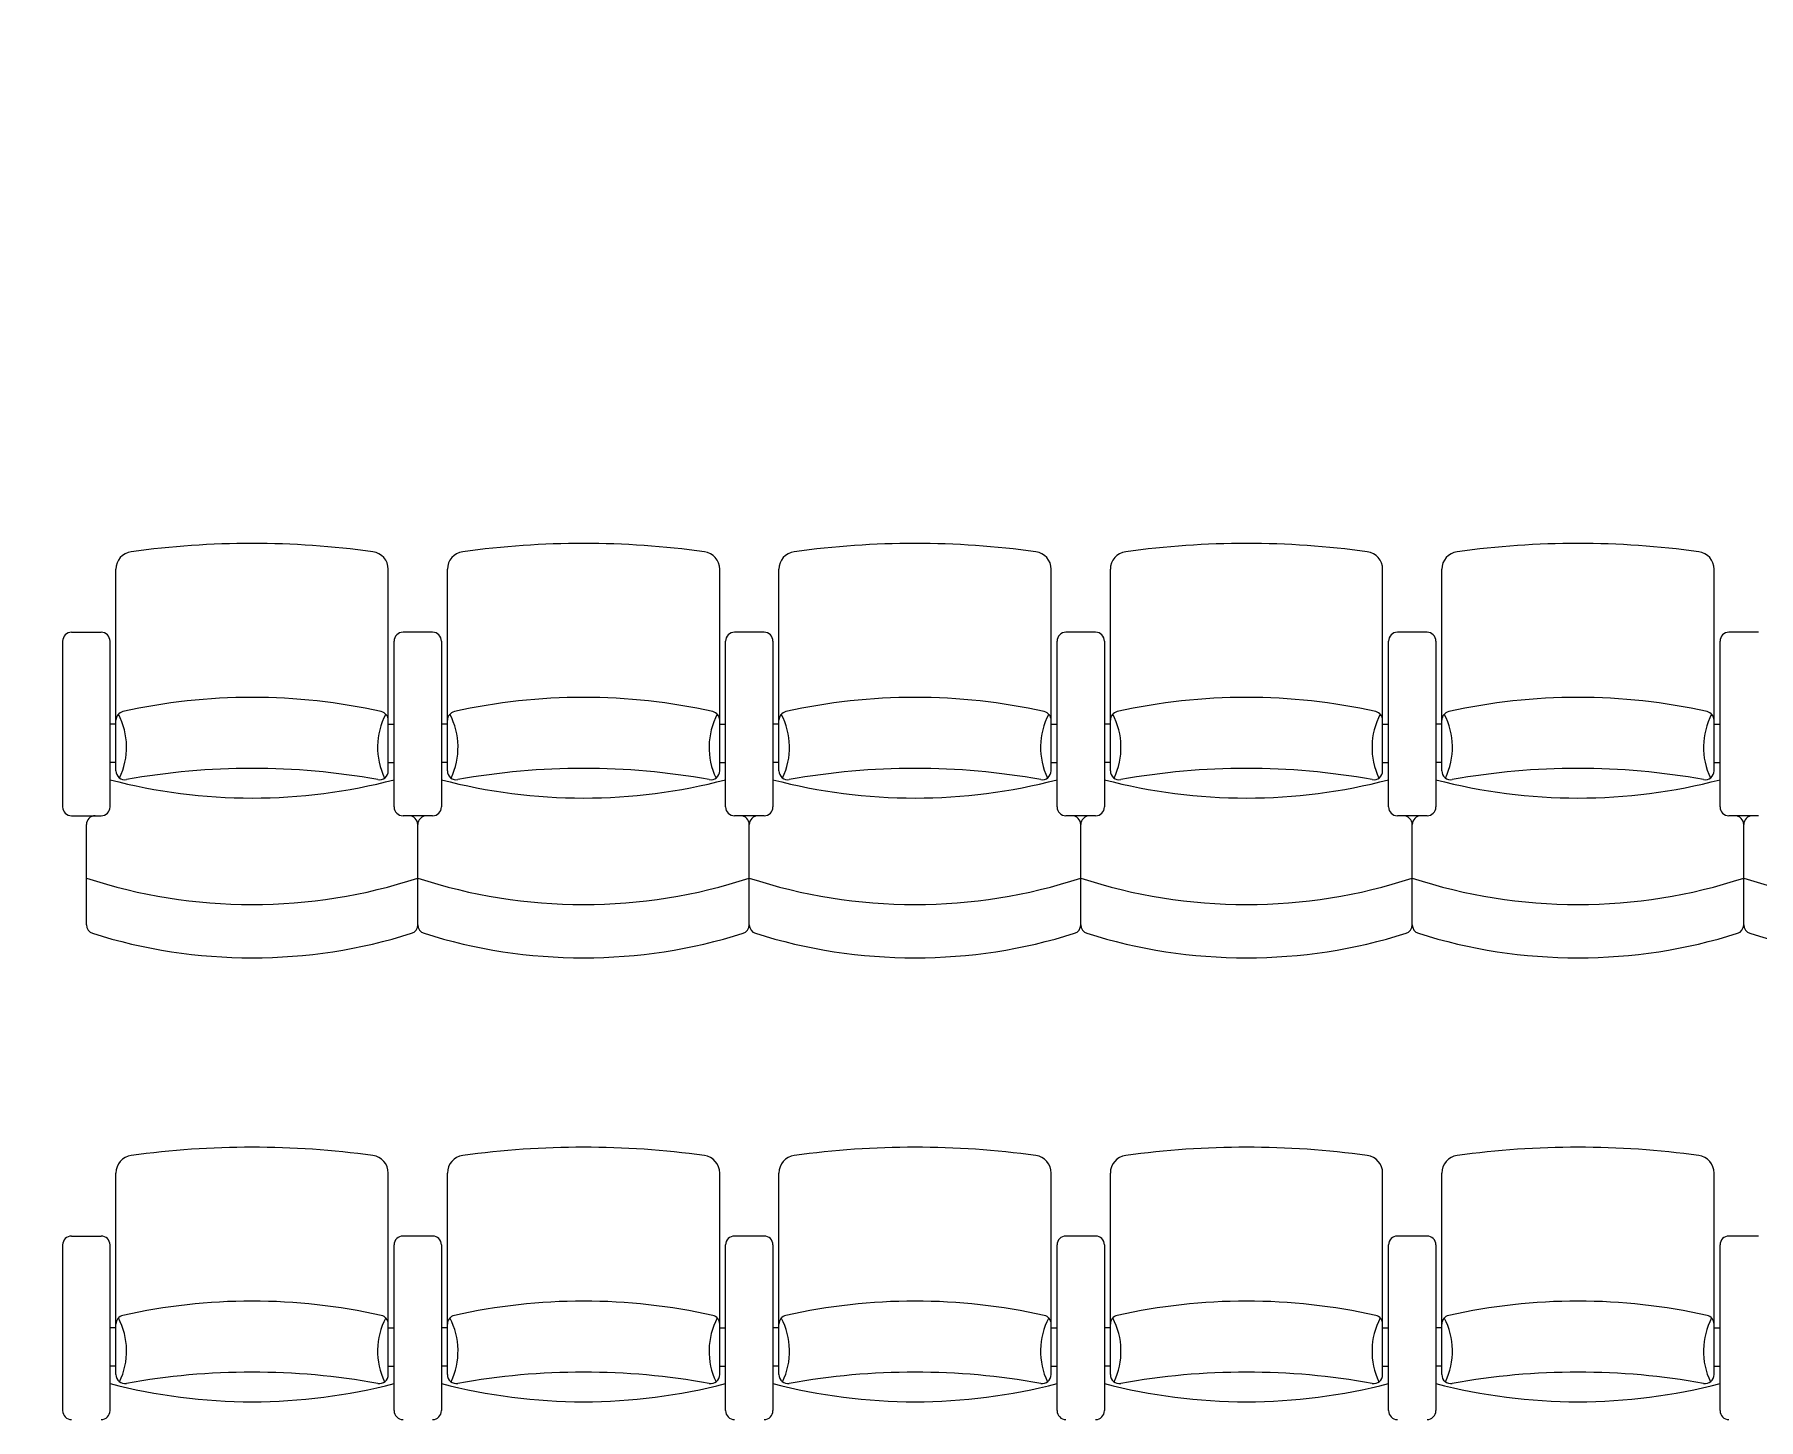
# Model space of a CAD drawing. Header units: millimetres. Extents: x 1210 to 64966, y 534 to 90439.
# Drawn here: x 42997 to 48764, y 44487 to 49120 of the extents above; entities that cross this region are included whole.
import ezdxf

# ---------------------------------------------------------------- set-up
doc = ezdxf.new("R2010")
doc.units = ezdxf.units.MM
doc.layers.add('ARREDI', color=8, linetype='Continuous')
doc.layers.add('RETINI', color=8, linetype='Continuous')

msp = doc.modelspace()

# ---------------------------------------------------------------- hatches: boundary and pattern name
at = {"layer": 'RETINI'}
h = msp.add_hatch(dxfattribs=at)
h.set_pattern_fill('ANSI31', color=256, scale=990, angle=270, style=0)
h.set_pattern_definition([(315, (-385059.34, 422084.75), (87.504464, 87.504464), [])])
h.paths.add_polyline_path([(19624, 32169, 1), (19624, 31670.1, 1)])
h.paths.add_polyline_path([(28336, 31670.1, 1), (28336, 32169, 1)])
h.paths.add_polyline_path([(18881.5, 15334.9), (18881.5, 13948.9), (20267.5, 13948.9), (20267.5, 15334.9)])
h.paths.add_polyline_path([(63481, 41322.4), (63481, 40431.4), (64372, 40431.4), (64372, 41322.4)])
h.paths.add_polyline_path([(63481, 32313.4), (63481, 31422.4), (64372, 31422.4), (64372, 32313.4)])
h.paths.add_polyline_path([(63481, 23700.4), (63481, 22809.4), (64372, 22809.4), (64372, 23700.4)])
h.paths.add_polyline_path([(63481, 15057.6), (63481, 14978.5), (63481, 14166.6), (64372, 14166.6), (64372, 15057.6)])
h.paths.add_polyline_path([(54967, 15057.6), (54967, 14166.6), (55858, 14166.6), (55858, 15057.6)])
h.paths.add_polyline_path([(42661.3, 15057.6), (42661.3, 14562.6), (42898.9, 14562.6), (42898.9, 14820), (45067, 14820), (45067, 15057.6)])
h.paths.add_polyline_path([(42661.3, 14562.6), (42661.3, 14067.6), (45067, 14067.6), (45067, 14166.6), (45067, 14562.6)])
h.paths.add_polyline_path([(45067, 15057.6), (45067, 14166.6), (45958, 14166.6), (45958, 15057.6)])
h.paths.add_polyline_path([(45958, 15097.3), (45958, 15057.6), (45958, 14166.6), (45958, 13513.3), (46453, 13513.3), (46453, 15097.3)])
h.paths.add_polyline_path([(30811, 2316.4), (30811, 534.4), (31405, 534.4), (31405, 2316.4)])
h.paths.add_polyline_path([(35315.5, 17156.5), (35315.5, 14948.8), (36454, 14948.8), (36454, 15186.4), (35553.1, 15186.4), (35553.1, 16879.3), (37206.4, 16879.3), (37206.4, 15186.4), (37444, 15186.4), (37444, 17156.5)])
h.paths.add_polyline_path([(36454, 15186.4), (36454, 14097.4), (37543, 14097.4), (37543, 15186.4)])
h.paths.add_polyline_path([(37543, 15107.1), (37543, 14820), (38215.7, 14820), (38215.7, 14562.6), (38453.3, 14562.6), (38453.3, 15107.1)])
h.paths.add_polyline_path([(37543, 14562.6), (37543, 14097.4), (37543, 14067.6), (38453.3, 14067.6), (38453.3, 14562.6)])
h.paths.add_polyline_path([(37048, 14097.4), (37048, 11325.4), (37543, 11325.4), (37543, 14097.4)])
h.paths.add_polyline_path([(36553, 14097.4), (36553, 11325.4), (36790.6, 11325.4), (36790.6, 14097.4)])
h.paths.add_polyline_path([(36553, 11325.4), (36553, 10731.4), (38335, 10731.4), (38335, 11325.4)])
h.paths.add_polyline_path([(36553, 6820.9), (36553, 6226.9), (38335, 6226.9), (38335, 6820.9)])
h.paths.add_polyline_path([(36454, 2316.4), (36454, 1227.4), (37543, 1227.4), (37543, 2316.4)])
h.paths.add_polyline_path([(36454, 1227.4), (36454, 534.4), (37147, 534.4), (37147, 1227.4)])
h.paths.add_polyline_path([(37543, 2316.4), (37543, 1722.4), (38335, 1722.4), (38335, 2316.4)])
h.paths.add_polyline_path([(36553, 23700.4), (36553, 22809.4), (37444, 22809.4), (37444, 23700.4)], flags=17)
h.paths.add_polyline_path([(35315.5, 25581.4), (35315.5, 20878.9), (37444, 20878.9), (37444, 22809.4), (37206.4, 22809.4), (37206.4, 21116.5), (35553.1, 21116.5), (35553.1, 23700.4), (35553.1, 25343.8), (37206.4, 25343.8), (37206.4, 23700.4), (37444, 23700.4), (37444, 25581.4)])
h.paths.add_polyline_path([(10417, 41421.4), (10417, 40431.4), (11407, 40431.4), (11407, 41421.4)])
h.paths.add_polyline_path([(10714, 41627.7), (10714, 41421.4), (11110, 41421.4), (11110, 41627.7)])
h.paths.add_polyline_path([(16802.5, 41422), (16802.5, 40431.4), (17000.5, 40431.4), (19030, 40431.4), (19030, 40703), (17764, 40703), (17764, 40626.6), (17000.5, 40626.6), (17000.5, 41260.2), (17764, 41260.2), (17764, 41183.8), (19030, 41183.8), (19030, 41422)])
h.paths.add_polyline_path([(13783, 41183.8), (13783, 40703), (14624.5, 40703), (14624.5, 41183.8)], flags=16)
h.paths.add_polyline_path([(2744.5, 40703), (2744.5, 40465.4), (4724.5, 40465.4), (4724.5, 40431.4), (4922.5, 40431.4), (4922.5, 41421.4), (2744.5, 41421.4), (2744.5, 41183.8), (3961.1, 41183.8), (3961.1, 41260.2), (4724.5, 41260.2), (4724.5, 40626.6), (3961.1, 40626.6), (3961.1, 40703)])
h.paths.add_polyline_path([(6902.5, 41422), (6902.5, 40431.4), (7100.5, 40431.4), (8140, 40431.4), (8140, 41422)])
h.paths.add_polyline_path([(7100.5, 41183.8), (7942, 41183.8), (7942, 40703), (7100.5, 40703)], flags=16)
h.paths.add_polyline_path([(7100.5, 41183.8), (7100.5, 40703), (7942, 40703), (7942, 41183.8)], flags=0)
h.paths.add_polyline_path([(13585, 41422), (13585, 40431.4), (13783, 40431.4), (14822.5, 40431.4), (14822.5, 41422)])
h.paths.add_polyline_path([(13783, 40703), (13783, 41183.8), (14624.5, 41183.8), (14624.5, 40703)], flags=0)
h.paths.add_polyline_path([(20168.5, 41421.4), (20168.5, 41248.2), (20555.8, 41248.2), (20555.8, 41421.4), (20506.3, 41421.4), (20506.3, 41392.9), (20481.6, 41392.9), (20481.6, 41421.4), (20432.1, 41421.4), (20432.1, 41392.9), (20407.3, 41392.9), (20407.3, 41421.4)])
h.paths.add_polyline_path([(20407.3, 43756.7), (20407.3, 43728.1), (20357.8, 43728.1), (20357.8, 41421.4), (20407.3, 41421.4), (20407.3, 41392.9), (20432.1, 41392.9), (20432.1, 41421.4), (20481.6, 41421.4), (20481.6, 41392.9), (20506.3, 41392.9), (20506.3, 41421.4), (20555.8, 41421.4), (20555.8, 43728.1), (20506.3, 43728.1), (20506.3, 43756.7), (20481.6, 43756.7), (20481.6, 43728.1), (20432.1, 43728.1), (20432.1, 43756.7)])
h.paths.add_polyline_path([(20432.1, 46208.1), (20432.1, 46236.6), (20407.3, 46236.6), (20407.3, 46208.1), (20357.8, 46208.1), (20357.8, 43901.4), (20407.3, 43901.4), (20407.3, 43872.8), (20432.1, 43872.8), (20432.1, 43901.4), (20481.6, 43901.4), (20481.6, 43872.8), (20506.3, 43872.8), (20506.3, 43901.4), (20555.8, 43901.4), (20555.8, 46208.1), (20506.3, 46208.1), (20506.3, 46236.6), (20481.6, 46236.6), (20481.6, 46208.1)])
h.paths.add_polyline_path([(20432.1, 43901.4), (20432.1, 43872.8), (20407.3, 43872.8), (20407.3, 43901.4), (20357.8, 43901.4), (20357.8, 43728.1), (20407.3, 43728.1), (20407.3, 43756.7), (20432.1, 43756.7), (20432.1, 43728.1), (20481.6, 43728.1), (20481.6, 43756.7), (20506.3, 43756.7), (20506.3, 43728.1), (20555.8, 43728.1), (20555.8, 43901.4), (20506.3, 43901.4), (20506.3, 43872.8), (20481.6, 43872.8), (20481.6, 43901.4)])
h.paths.add_polyline_path([(20357.8, 46381.3), (20357.8, 46208.1), (20407.3, 46208.1), (20407.3, 46236.6), (20432.1, 46236.6), (20432.1, 46208.1), (20481.6, 46208.1), (20481.6, 46236.6), (20506.3, 46236.6), (20506.3, 46208.1), (20555.8, 46208.1), (20555.8, 46381.3)])
h.paths.add_polyline_path([(20357.8, 46604.1), (20357.8, 46430.8), (20555.8, 46430.8), (20555.8, 46604.1)])
h.paths.add_polyline_path([(20357.8, 49192.9), (20357.8, 49019.7), (20555.8, 49019.7), (20555.8, 49192.9)])
h.paths.add_polyline_path([(19129, 41421.4), (19129, 40431.4), (20119, 40431.4), (20119, 41421.4)])
h.paths.add_polyline_path([(22304.1, 57162.4), (22304.1, 56658.3), (23426.8, 56658.3), (23426.8, 56816.7), (22462.5, 56816.7), (22462.5, 57162.4)])
h.paths.add_polyline_path([(20357.8, 57162.4), (20357.8, 49242.4), (24260.9, 49242.4), (24260.9, 49539.4), (23664.4, 49539.4), (23664.4, 51356.3), (23426.8, 51356.3), (23426.8, 49539.4), (20654.8, 49539.4), (20654.8, 51667.7), (20654.8, 53311.3), (20753.8, 53311.3), (20753.8, 53548.9), (20654.8, 53548.9), (20654.8, 57063.4), (20654.8, 57162.4)])
h.paths.add_polyline_path([(22495, 58053.4), (22495, 57162.4), (23386, 57162.4), (23386, 58053.4)])
h.paths.add_polyline_path([(23386, 58152.4), (23386, 58053.4), (23386, 57648.4), (23559.5, 57648.4), (23559.5, 57162.4), (24054.5, 57162.4), (24054.5, 58152.4)])
h.paths.add_polyline_path([(23426.8, 57162.4), (23426.8, 57112.9), (23426.8, 56816.7), (23426.8, 56658.3), (23426.8, 52754.9), (23664.4, 52754.9), (23664.4, 55709.6), (24054.5, 55709.6), (24054.5, 57162.4)])
h.paths.add_polyline_path([(22139.8, 53548.9), (22139.8, 53311.3), (23426.8, 53311.3), (23426.8, 53548.9)], flags=17)
h.paths.add_polyline_path([(12397, 58053.4), (12397, 57162.4), (13288, 57162.4), (13288, 58053.4)])
h.paths.add_polyline_path([(13288, 57400), (13288, 57162.4), (22495, 57162.4), (22495, 57400)])
h.paths.add_polyline_path([(13288, 58152.4), (13288, 58053.4), (13288, 57648.4), (22495, 57648.4), (22495, 58053.4), (22495, 58152.4)])
h.paths.add_polyline_path([(2596, 58152.4), (2596, 58053.4), (2596, 57648.4), (12397, 57648.4), (12397, 58053.4), (12397, 58152.4)])
h.paths.add_polyline_path([(1705, 57162.4), (1507, 57162.4), (1507, 55295.4), (2695, 55295.4), (2695, 57162.4), (12397, 57162.4), (12397, 57400), (2596, 57400), (2596, 57162.4), (2457.4, 57162.4), (2457.4, 55542.9), (2002, 55542.9), (2002, 57162.4)])
h.paths.add_polyline_path([(33493.9, 41708.5), (33493.9, 41421.4), (34087.9, 41421.4), (34087.9, 41708.5)], flags=17)
h.paths.add_polyline_path([(27742, 41708.5), (27742, 41421.4), (28092.4, 41421.4), (28092.4, 41627.7), (28488.4, 41627.7), (28488.4, 41421.4), (28831, 41421.4), (33493.9, 41421.4), (33493.9, 41708.5)], flags=17)
h.paths.add_polyline_path([(27841, 41421.4), (27841, 40431.4), (28831, 40431.4), (28831, 41421.4)], flags=17)
h.paths.add_polyline_path([(37910, 57063.4), (37910, 56063.5), (37206.4, 56063.5), (37206.4, 55092.9), (34375, 55092.9), (34375, 54855.3), (37444, 54855.3), (37444, 55825.9), (37493.5, 55825.9), (38147.6, 55825.9), (38147.6, 57063.4)])
h.paths.add_polyline_path([(36553, 50331.4), (36553, 49440.4), (37444, 49440.4), (37444, 50331.4)])
h.paths.add_polyline_path([(36553, 52736.7), (36553, 50331.4), (36681.7, 50331.4), (36681.7, 52736.7)], flags=17)
h.paths.add_polyline_path([(36040.9, 52974.3), (36040.9, 52736.7), (37206.4, 52736.7), (37206.4, 50331.4), (37444, 50331.4), (37444, 52974.3)])
h.paths.add_polyline_path([(36553, 46472.6), (36553, 44318), (36682.1, 44318.3), (36683.5, 46615.2)])
h.paths.add_polyline_path([(37315.3, 47306.1), (37315.3, 44318), (37493.5, 44318), (37493.5, 47501)])
h.paths.add_polyline_path([(37206.4, 47187.1), (37206.4, 44318), (37315.3, 44318), (37315.3, 47306.1)])
h.paths.add_polyline_path([(36553, 49440.4), (36553, 46472.6), (37444, 47446.9), (37444, 49440.4), (37206.4, 49440.4), (37206.4, 47480.5), (36681.7, 46906.7), (36681.7, 49440.4)])
h.paths.add_polyline_path([(36553, 44318), (36553, 41322.4), (36681.7, 41322.4), (36681.7, 43128.7), (36681.7, 43762.3), (36681.7, 44120), (37206.4, 44120), (37206.4, 43844.6), (37315.3, 43844.6), (37315.3, 44318), (37206.4, 44318)])
h.paths.add_polyline_path([(37315.3, 44318), (37315.3, 43844.6), (37343.5, 43844.6), (37343.5, 43046.4), (37206.4, 43046.4), (37206.4, 41322.4), (37444, 41322.4), (37444, 44318)])
h.paths.add_polyline_path([(36553, 41322.4), (36553, 41316.1), (36553, 40431.4), (36559.4, 40431.4), (37444, 40431.4), (37444, 41322.4)])
h.paths.add_polyline_path([(37206.4, 36562.4), (37206.4, 32313.4), (37315.3, 32313.4), (37315.3, 36562.4)], flags=16)
h.paths.add_polyline_path([(35553.1, 38194), (35553.1, 40431.4), (35266, 40431.4), (35266, 37956.4), (35424.4, 37956.4), (35424.4, 34194.4), (35315.5, 34194.4), (35315.5, 29343.4), (37444, 29343.4), (37444, 31422.4), (37206.4, 31422.4), (37206.4, 29581), (35553.1, 29581), (35553.1, 33956.8), (35662, 33956.8), (35662, 38194)])
h.paths.add_polyline_path([(36553, 32313.4), (36553, 31422.4), (37444, 31422.4), (37444, 32313.4)], flags=17)
h.paths.add_polyline_path([(37206.4, 40431.4), (37206.4, 37360.5), (37343.5, 37360.5), (37343.5, 36562.4), (37315.3, 36562.4), (37315.3, 32313.4), (37444, 32313.4), (37444, 40431.4)], flags=16)
h.paths.add_polyline_path([(28092.4, 53804.1), (28092.4, 53311.3), (30424.9, 53311.3), (30424.9, 53053.7), (30662.5, 53053.7), (30662.5, 53311.3), (34087.9, 53311.3), (34087.9, 53548.9), (30761.5, 53548.9), (30761.5, 53804.1), (30523.9, 53804.1), (30523.9, 53548.9), (28330, 53548.9), (28330, 53804.1)], flags=17)
h.paths.add_polyline_path([(30523.9, 57112.9), (30523.9, 55190.1), (30761.5, 55190.1), (30761.5, 57112.9)], flags=17)
h.paths.add_polyline_path([(27668, 57112.9), (27668, 55680.6), (28092.4, 55680.6), (28092.4, 55190.1), (28330, 55190.1), (28330, 56857.1), (28092.4, 56857.1), (28092.4, 57112.9)], flags=17)
h.paths.add_polyline_path([(28120.2, 57112.9), (28092.4, 57112.9), (28092.4, 56857.1), (28488.4, 56857.1), (28488.4, 57112.9)], flags=17)
h.paths.add_polyline_path([(27668, 58399.9), (27668, 58201.9), (33484, 58201.9), (38405, 58201.9), (38405, 58399.9)])
h.paths.add_polyline_path([(33484, 58152.4), (33484, 58053.4), (33484, 57657.4), (37910, 57657.4), (37910, 57063.4), (38147.6, 57063.4), (38197.1, 57063.4), (38405, 57063.4), (38405, 58152.4)])
h.paths.add_polyline_path([(33484, 57400), (33484, 57162.4), (34087.9, 57162.4), (34087.9, 57112.9), (34087.9, 55825.9), (34087.9, 49539.4), (30662.5, 49539.4), (30662.5, 51667.7), (30424.9, 51667.7), (30424.9, 49539.4), (28330, 49539.4), (28092.4, 49539.4), (27428.9, 49539.4), (27428.9, 49242.4), (34087.9, 49242.4), (34087.9, 40431.4), (36553, 40431.4), (36553, 40718.5), (34375, 40718.5), (34375, 52742.5), (34654.9, 52742.5), (34654.9, 52974.3), (34375, 52974.3), (34375, 57400)])
h.paths.add_polyline_path([(27668, 58152.4), (27668, 57162.4), (28163, 57162.4), (28163, 57657.4), (32593, 57657.4), (32593, 58053.4), (32593, 58152.4)])
h.paths.add_polyline_path([(28163, 57400), (28163, 57162.4), (32593, 57162.4), (32593, 57400)], flags=17)
h.paths.add_polyline_path([(32593, 58053.4), (32593, 57162.4), (33484, 57162.4), (33484, 58053.4)])
h.paths.add_polyline_path([(32818.4, 64323.6), (32818.4, 63927.6), (33214.4, 63927.6), (33214.4, 64323.6)], flags=16)
h.paths.add_polyline_path([(43015.4, 64323.6), (43015.4, 63927.6), (43411.4, 63927.6), (43411.4, 64323.6)], flags=16)
h.paths.add_polyline_path([(22736.6, 64323.6), (22736.6, 63927.6), (23132.6, 63927.6), (23132.6, 64323.6)])
h.paths.add_polyline_path([(22736.6, 64370.5), (22736.6, 64323.6), (23132.6, 64323.6), (23132.6, 63927.6), (22736.6, 63927.6), (22736.6, 63875.5), (63530.5, 63875.5), (63530.5, 64370.5)])
h.paths.add_polyline_path([(32818.4, 64323.6), (33214.4, 64323.6), (33214.4, 63927.6), (32818.4, 63927.6)], flags=0)
h.paths.add_polyline_path([(43015.4, 64323.6), (43411.4, 64323.6), (43411.4, 63927.6), (43015.4, 63927.6)], flags=0)
h.paths.add_polyline_path([(54148.2, 64323.6), (54544.2, 64323.6), (54544.2, 63927.6), (54148.2, 63927.6)], flags=16)
h.paths.add_polyline_path([(54193.7, 64266.8), (54193.7, 64286.6), (54510.5, 64286.6), (54510.5, 64266.8), (54387.7, 64266.8, 0.414214), (54358, 64237.1), (54358, 64019.3, 0.414214), (54387.7, 63989.6), (54510.5, 63989.6), (54510.5, 63969.8), (54193.7, 63969.8), (54193.7, 63989.6), (54316.4, 63989.6, 0.414214), (54346.1, 64019.3), (54346.1, 64237.1, 0.414214), (54316.4, 64266.8)], flags=0)
h.paths.add_polyline_path([(54274, 58152.4), (54274, 58053.4), (54274, 57657.4), (63481, 57657.4), (63481, 58053.4), (63481, 58152.4)])
h.paths.add_polyline_path([(54274, 57400), (54274, 57162.4), (63481, 57162.4), (63481, 57400)])
h.paths.add_polyline_path([(53383, 58053.4), (53383, 57162.4), (54274, 57162.4), (54274, 58053.4)])
h.paths.add_polyline_path([(43285, 58053.4), (43285, 57162.4), (44176, 57162.4), (44176, 58053.4)])
h.paths.add_polyline_path([(44176, 58152.4), (44176, 58053.4), (44176, 57657.4), (53383, 57657.4), (53383, 58053.4), (53383, 58152.4)])
h.paths.add_polyline_path([(44176, 57400), (44176, 57162.4), (53383, 57162.4), (53383, 57400)])
h.paths.add_polyline_path([(41532, 58152.4), (41532, 57112.9), (42027, 57112.9), (42027, 57301), (42027, 57657.4), (43285, 57657.4), (43285, 58053.4), (43285, 58152.4)])
h.paths.add_polyline_path([(42027, 57400), (42027, 57162.4), (43285, 57162.4), (43285, 57400)])
h.paths.add_polyline_path([(41789.4, 57112.9), (41789.4, 55825.9), (63431.5, 55825.9), (63431.5, 56063.5), (42027, 56063.5), (42027, 57112.9)])
h.paths.add_polyline_path([(63382, 49318.2), (63382, 48922.2), (64966, 48922.2), (64966, 48922.4), (64966, 49318.2)])
h.paths.add_polyline_path([(63481, 50331.4), (63481, 49440.4), (64372, 49440.4), (64372, 50331.4)])
h.paths.add_polyline_path([(63481, 58053.4), (63481, 57162.4), (64372, 57162.4), (64372, 58053.4)])
h.paths.add_polyline_path([(63481, 57162.4), (63481, 50331.4), (63718.6, 50331.4), (63718.6, 57162.4)])
h.paths.add_polyline_path([(63976, 57162.4), (63976, 50331.4), (64372, 50331.4), (64471, 50331.4), (64471, 57162.4), (64372, 57162.4)])
h.paths.add_polyline_path([(63580, 64313.4), (63580, 63521.4), (64372, 63521.4), (64372, 64313.4)])
h.paths.add_polyline_path([(63580, 63521.4), (63580, 58795.9), (63817.6, 58795.9), (63817.6, 63521.4)])
h.paths.add_polyline_path([(63976, 63521.4), (63976, 58795.9), (64471, 58795.9), (64471, 63521.4), (64372, 63521.4)])
h.paths.add_polyline_path([(63530.5, 58795.9), (63530.5, 58399.9), (64520.5, 58399.9), (64520.5, 58795.9)])
h.paths.add_polyline_path([(63580, 90389.6), (63580, 89597.6), (64372, 89597.6), (64372, 90389.6)])
h.paths.add_polyline_path([(63580, 89597.6), (63580, 81624.7), (63817.6, 81624.7), (63817.6, 89597.6)])
h.paths.add_polyline_path([(63976, 89597.6), (63976, 81624.7), (64372, 81624.7), (64471, 81624.7), (64471, 89597.6), (64372, 89597.6)])
h.paths.add_polyline_path([(63580, 81624.7), (63580, 80832.7), (64372, 80832.7), (64372, 81624.7)])
h.paths.add_polyline_path([(63580, 80832.7), (63580, 64313.4), (63817.6, 64313.4), (63817.6, 80832.7)])
h.paths.add_polyline_path([(63976, 80832.7), (63976, 64313.4), (64372, 64313.4), (64471, 64313.4), (64471, 80832.7), (64372, 80832.7)])
h.paths.add_polyline_path([(53267.5, 90389.6), (53267.5, 90092.6), (53267.5, 89597.6), (54059.5, 89597.6), (54059.5, 90389.6)])
h.paths.add_polyline_path([(32642.5, 81624.7), (32642.5, 80832.7), (33434.5, 80832.7), (33434.5, 81624.7)])
h.paths.add_polyline_path([(42955, 81624.7), (42955, 80832.7), (43747, 80832.7), (43747, 81624.7)])
h.paths.add_polyline_path([(42955, 90389.6), (42955, 89597.6), (43747, 89597.6), (43747, 90389.6)])
h.paths.add_polyline_path([(22330, 73704.7), (22330, 72912.7), (23122, 72912.7), (23122, 73704.7)])
h.paths.add_polyline_path([(22627, 81624.7), (22627, 81479.6), (22330, 81479.6), (22330, 80832.7), (23122, 80832.7), (23122, 80938.5), (23122, 81624.7)])
h.paths.add_polyline_path([(22330, 81624.7), (22330, 81479.6), (22627, 81479.6), (22627, 81624.7)])
h.paths.add_polyline_path([(12017.5, 73704.7), (12017.5, 72912.7), (12809.5, 72912.7), (12809.5, 73704.7)])
h.paths.add_polyline_path([(2259.4, 72859.8), (2259.4, 59340.4), (2497, 59340.4), (2497, 72859.8)])
h.paths.add_polyline_path([(1705, 73651.8), (1705, 72859.8), (2497, 72859.8), (2497, 73651.8)])
h.paths.add_polyline_path([(1705, 58053.4), (1705, 57162.4), (2596, 57162.4), (2596, 58053.4)])
h.paths.add_polyline_path([(1705, 59340.4), (1705, 58548.4), (2497, 58548.4), (2497, 59340.4)])
h.paths.add_polyline_path([(1705, 72859.8), (1606, 72859.8), (1606, 59340.4), (1705, 59340.4), (2101, 59340.4), (2101, 72859.8)])
h.paths.add_polyline_path([(1507, 46642.8), (1507, 45435), (2695, 45435), (2695, 46642.8)])
h.paths.add_polyline_path([(2002, 46395.3), (2457.4, 46395.3), (2457.4, 45682.5), (2002, 45682.5)], flags=0)
h.paths.add_polyline_path([(2002, 46395.3), (2002, 45682.5), (2457.4, 45682.5), (2457.4, 46395.3)], flags=16)
h.paths.add_polyline_path([(1507, 49929.6), (1507, 48721.8), (2695, 48721.8), (2695, 49929.6)])
h.paths.add_polyline_path([(2002, 49682.1), (2457.4, 49682.1), (2457.4, 48969.3), (2002, 48969.3)], flags=16)
h.paths.add_polyline_path([(2002, 49682.1), (2002, 48969.3), (2457.4, 48969.3), (2457.4, 49682.1)], flags=16)
h.paths.add_polyline_path([(1507, 53216.4), (1507, 52008.6), (2695, 52008.6), (2695, 53216.4)])
h.paths.add_polyline_path([(2002, 52968.9), (2457.4, 52968.9), (2457.4, 52256.1), (2002, 52256.1)], flags=0)
h.paths.add_polyline_path([(2002, 52968.9), (2002, 52256.1), (2457.4, 52256.1), (2457.4, 52968.9)], flags=16)
h.paths.add_polyline_path([(1606, 41421.4), (1606, 40332.4), (2695, 40332.4), (2695, 41421.4)])
h.paths.add_polyline_path([(1507, 43356), (1507, 41421.4), (1606, 41421.4), (1606, 41421.4), (2002, 41421.4), (2002, 43108.5), (2457.4, 43108.5), (2457.4, 41421.4), (2695, 41421.4), (2695, 43356)])
h.paths.add_polyline_path([(2457.4, 40332.4), (2457.4, 36309.1), (2516.8, 36309.1), (2516.8, 40332.4)], flags=16)
h.paths.add_polyline_path([(1883.2, 40332.4), (1883.2, 36309.1), (2002, 36309.1), (2002, 40332.4)], flags=17)
h.paths.add_polyline_path([(2516.8, 40332.4), (2516.8, 36309.1), (2564.5, 36309.1), (2564.5, 35455.7), (2457.4, 35455.7), (2457.4, 32412.3), (2695, 32412.3), (2695, 40332.4)])
h.paths.add_polyline_path([(1606, 32412.3), (1606, 31323.3), (2695, 31323.3), (2695, 32412.3)])
h.paths.add_polyline_path([(1606, 40332.4), (1507, 40332.4), (1507, 32412.3), (1606, 32412.3), (2002, 32412.3), (2002, 35455.7), (1835.5, 35455.7), (1835.5, 36309.1), (1883.2, 36309.1), (1883.2, 40332.4)])
h.paths.add_polyline_path([(1606, 31323.3), (1507, 31323.3), (1507, 23799.4), (1606, 23799.4), (1883.2, 23799.4), (1883.2, 27426.6), (1835.5, 27426.6), (1835.5, 28280), (2002, 28280), (2002, 31323.3)])
h.paths.add_polyline_path([(1883.2, 27426.6), (1883.2, 23799.4), (2002, 23799.4), (2002, 27426.6)])
h.paths.add_polyline_path([(2457.4, 27426.6), (2457.4, 23799.4), (2516.8, 23799.4), (2516.8, 27426.6)])
h.paths.add_polyline_path([(2457.4, 31323.3), (2457.4, 28280), (2564.5, 28280), (2564.5, 27426.6), (2516.8, 27426.6), (2516.8, 23799.4), (2695, 23799.4), (2695, 31323.3)])
h.paths.add_polyline_path([(1606, 22710.4), (1507, 22710.4), (1507, 15186.4), (1606, 15186.4), (2002, 15186.4), (2002, 22710.4)])
h.paths.add_polyline_path([(2457.4, 22710.4), (2457.4, 15186.4), (2695, 15186.4), (2695, 22710.4)])
h.paths.add_polyline_path([(1606, 15186.4), (1606, 14097.4), (2002, 14097.4), (2695, 14097.4), (2695, 15186.4)])
h.paths.add_polyline_path([(1606, 23799.4), (1606, 22710.4), (2695, 22710.4), (2695, 23799.4)])
h.paths.add_polyline_path([(1210, 5979.4), (1210, 5385.4), (2794, 5385.4), (2794, 5979.4)])
h.paths.add_polyline_path([(1210, 10719.7), (1210, 5979.4), (2794, 5979.4), (2794, 9467.1), (2695, 9490.1), (2794, 9490.1), (2794, 10719.7)])
h.paths.add_polyline_path([(1606, 11313.7), (1210, 11313.7), (1210, 10731.9), (1210, 10719.7), (2794, 10719.7), (2794, 11313.7)])
h.paths.add_polyline_path([(1507, 14097.4), (1507, 11313.7), (1606, 11313.7), (2002, 11313.7), (2002, 14097.4)])
h.paths.add_polyline_path([(2457.4, 14097.4), (2457.4, 11313.7), (2695, 11313.7), (2695, 14097.4)])
h.paths.add_polyline_path([(1606, 2316.4), (1606, 1227.4), (2695, 1227.4), (2695, 2316.4)])
h.paths.add_polyline_path([(1507, 5385.4), (1507, 2316.4), (1606, 2316.4), (2002, 2316.4), (2002, 5385.4)])
h.paths.add_polyline_path([(2457.4, 5385.4), (2457.4, 2316.4), (2695, 2316.4), (2695, 5385.4)])
h.paths.add_polyline_path([(2695, 1623.4), (2695, 1227.4), (2695, 1128.4), (7843, 1128.4), (7843, 1623.4)])
h.paths.add_polyline_path([(2695, 2316.4), (2695, 2078.8), (7843, 2078.8), (7843, 2316.4)])
h.paths.add_polyline_path([(25663, 534.4), (25663, 2316.4), (25069, 2316.4), (25069, 534.4), (25118.5, 534.4)])
h.paths.add_polyline_path([(19921, 534.4), (19921, 2316.4), (19327, 2316.4), (19327, 534.4), (19376.5, 534.4)])
h.paths.add_polyline_path([(14179, 534.4), (14179, 2316.4), (13585, 2316.4), (13585, 534.4), (13634.5, 534.4)])
h.paths.add_polyline_path([(8437, 534.4), (8437, 2316.4), (7843, 2316.4), (7843, 534.4)])
h.paths.add_polyline_path([(2457.4, 15195.4), (2002, 15195.4), (2002, 15186.4), (2457.4, 15186.4)])

# ---------------------------------------------------------------- linework, layer by layer
at = {"layer": 'ARREDI', "ltscale": 0.3}
for p, q in [((43269, 46657.1), (43269, 47331.3)), ((43269, 46657.1), (43269, 47331.3)), ((44179.8, 46657.1), (44179.8, 47331.3)), ((44179.8, 46657.1), (44179.8, 47331.3)), ((44377.8, 46657.1), (44377.8, 47331.3)), ((45288.6, 46657.1), (45288.6, 47331.3)), ((45486.6, 46657.1), (45486.6, 47331.3)), ((46397.4, 46657.1), (46397.4, 47331.3)), ((46595.4, 46657.1), (46595.4, 47331.3)), ((47506.2, 46657.1), (47506.2, 47331.3)), ((47704.2, 46657.1), (47704.2, 47331.3)), ((48615, 46657.1), (48615, 47331.3)), ((43170, 46142), (43170, 46477.2)), ((43170, 46142), (43170, 46477.2)), ((44278.8, 46142), (44278.8, 46477.2)), ((44278.8, 46142), (44278.8, 46477.2)), ((44278.8, 46142), (44278.8, 46477.2)), ((45387.6, 46142), (45387.6, 46477.2)), ((45387.6, 46142), (45387.6, 46477.2)), ((46496.4, 46142), (46496.4, 46477.2)), ((46496.4, 46142), (46496.4, 46477.2)), ((47605.2, 46142), (47605.2, 46477.2)), ((47605.2, 46142), (47605.2, 46477.2)), ((48714, 46142), (48714, 46477.2)), ((48714, 46142), (48714, 46477.2)), ((43269, 44637.5), (43269, 45311.7)), ((43269, 44637.5), (43269, 45311.7)), ((44179.8, 44637.5), (44179.8, 45311.7)), ((44179.8, 44637.5), (44179.8, 45311.7)), ((44377.8, 44637.5), (44377.8, 45311.7)), ((45288.6, 44637.5), (45288.6, 45311.7)), ((45486.6, 44637.5), (45486.6, 45311.7)), ((46397.4, 44637.5), (46397.4, 45311.7)), ((46595.4, 44637.5), (46595.4, 45311.7)), ((47506.2, 44637.5), (47506.2, 45311.7)), ((47704.2, 44637.5), (47704.2, 45311.7)), ((48615, 44637.5), (48615, 45311.7))]:
    msp.add_line(p, q, dxfattribs=at)
at = {"layer": 'ARREDI'}
for p, q in [((43120.5, 47120.7), (43219.5, 47120.7)), ((44328.3, 47120.7), (44229.3, 47120.7)), ((45437.1, 47120.7), (45338.1, 47120.7)), ((46545.9, 47120.7), (46446.9, 47120.7)), ((47654.7, 47120.7), (47555.7, 47120.7)), ((48763.5, 47120.7), (48664.5, 47120.7)), ((43090.8, 47091), (43090.8, 46536.6)), ((43249.2, 46536.6), (43249.2, 47091)), ((44199.6, 46536.6), (44199.6, 47091)), ((44358, 47091), (44358, 46536.6)), ((45308.4, 46536.6), (45308.4, 47091)), ((45466.8, 47091), (45466.8, 46536.6)), ((46417.2, 46536.6), (46417.2, 47091)), ((46575.6, 47091), (46575.6, 46536.6)), ((47526, 46536.6), (47526, 47091)), ((47684.4, 47091), (47684.4, 46536.6)), ((48634.8, 46536.6), (48634.8, 47091)), ((43269, 46813.8), (43249.2, 46813.8)), ((43269, 46813.8), (43249.2, 46813.8)), ((44179.8, 46813.8), (44199.6, 46813.8)), ((44179.8, 46813.8), (44199.6, 46813.8)), ((44377.8, 46813.8), (44358, 46813.8)), ((45288.6, 46813.8), (45308.4, 46813.8)), ((45486.6, 46813.8), (45466.8, 46813.8)), ((46397.4, 46813.8), (46417.2, 46813.8)), ((46595.4, 46813.8), (46575.6, 46813.8)), ((47506.2, 46813.8), (47526, 46813.8)), ((47704.2, 46813.8), (47684.4, 46813.8)), ((48615, 46813.8), (48634.8, 46813.8)), ((43269, 46685.1), (43249.2, 46685.1)), ((43269, 46685.1), (43249.2, 46685.1)), ((44179.8, 46685.1), (44199.6, 46685.1)), ((44179.8, 46685.1), (44199.6, 46685.1)), ((44377.8, 46685.1), (44358, 46685.1)), ((45288.6, 46685.1), (45308.4, 46685.1)), ((45486.6, 46685.1), (45466.8, 46685.1)), ((46397.4, 46685.1), (46417.2, 46685.1)), ((46595.4, 46685.1), (46575.6, 46685.1)), ((47506.2, 46685.1), (47526, 46685.1)), ((47704.2, 46685.1), (47684.4, 46685.1)), ((48615, 46685.1), (48634.8, 46685.1)), ((43120.5, 46506.9), (43219.5, 46506.9)), ((44328.3, 46506.9), (44229.3, 46506.9)), ((45437.1, 46506.9), (45338.1, 46506.9)), ((46545.9, 46506.9), (46446.9, 46506.9)), ((47654.7, 46506.9), (47555.7, 46506.9)), ((48763.5, 46506.9), (48664.5, 46506.9)), ((43120.5, 45101.1), (43219.5, 45101.1)), ((44328.3, 45101.1), (44229.3, 45101.1)), ((45437.1, 45101.1), (45338.1, 45101.1)), ((46545.9, 45101.1), (46446.9, 45101.1)), ((47654.7, 45101.1), (47555.7, 45101.1)), ((48763.5, 45101.1), (48664.5, 45101.1)), ((43090.8, 45071.4), (43090.8, 44517)), ((43249.2, 44517), (43249.2, 45071.4)), ((44199.6, 44517), (44199.6, 45071.4)), ((44358, 45071.4), (44358, 44517)), ((45308.4, 44517), (45308.4, 45071.4)), ((45466.8, 45071.4), (45466.8, 44517)), ((46417.2, 44517), (46417.2, 45071.4)), ((46575.6, 45071.4), (46575.6, 44517)), ((47526, 44517), (47526, 45071.4)), ((47684.4, 45071.4), (47684.4, 44517)), ((48634.8, 44517), (48634.8, 45071.4)), ((43269, 44794.2), (43249.2, 44794.2)), ((43269, 44794.2), (43249.2, 44794.2)), ((44179.8, 44794.2), (44199.6, 44794.2)), ((44179.8, 44794.2), (44199.6, 44794.2)), ((44377.8, 44794.2), (44358, 44794.2)), ((45288.6, 44794.2), (45308.4, 44794.2)), ((45486.6, 44794.2), (45466.8, 44794.2)), ((46397.4, 44794.2), (46417.2, 44794.2)), ((46595.4, 44794.2), (46575.6, 44794.2)), ((47506.2, 44794.2), (47526, 44794.2)), ((47704.2, 44794.2), (47684.4, 44794.2)), ((48615, 44794.2), (48634.8, 44794.2)), ((43269, 44665.5), (43249.2, 44665.5)), ((43269, 44665.5), (43249.2, 44665.5)), ((44179.8, 44665.5), (44199.6, 44665.5)), ((44179.8, 44665.5), (44199.6, 44665.5)), ((44377.8, 44665.5), (44358, 44665.5)), ((45288.6, 44665.5), (45308.4, 44665.5)), ((45486.6, 44665.5), (45466.8, 44665.5)), ((46397.4, 44665.5), (46417.2, 44665.5)), ((46595.4, 44665.5), (46575.6, 44665.5)), ((47506.2, 44665.5), (47526, 44665.5)), ((47704.2, 44665.5), (47684.4, 44665.5)), ((48615, 44665.5), (48634.8, 44665.5))]:
    msp.add_line(p, q, dxfattribs=at)
for centre, radius, start, end in [((43724.4, 44447.7), 2970, 90, 97.8196), ((43724.4, 44447.7), 2970, 90, 97.8196), ((43724.4, 44447.7), 2970, 82.1804, 90), ((43724.4, 44447.7), 2970, 82.1804, 90), ((44833.2, 44447.7), 2970, 90, 97.8196), ((44833.2, 44447.7), 2970, 82.1804, 90), ((45942, 44447.7), 2970, 90, 97.8196), ((45942, 44447.7), 2970, 82.1804, 90), ((47050.8, 44447.7), 2970, 90, 97.8196), ((47050.8, 44447.7), 2970, 82.1804, 90), ((48159.6, 44447.7), 2970, 90, 97.8196), ((48159.6, 44447.7), 2970, 82.1804, 90), ((43328.4, 47331.3), 59.4, 97.8196, 180), ((43328.4, 47331.3), 59.4, 97.8196, 180), ((44120.4, 47331.3), 59.4, 0, 82.1804), ((44120.4, 47331.3), 59.4, 0, 82.1804), ((44437.2, 47331.3), 59.4, 97.8196, 180), ((45229.2, 47331.3), 59.4, 0, 82.1804), ((45546, 47331.3), 59.4, 97.8196, 180), ((46338, 47331.3), 59.4, 0, 82.1804), ((46654.8, 47331.3), 59.4, 97.8196, 180), ((47446.8, 47331.3), 59.4, 0, 82.1804), ((47763.6, 47331.3), 59.4, 97.8196, 180), ((48555.6, 47331.3), 59.4, 0, 82.1804), ((43120.5, 47091), 29.7, 90, 180), ((43219.5, 47091), 29.7, 0, 90), ((44229.3, 47091), 29.7, 90, 180), ((44328.3, 47091), 29.7, 0, 90), ((45338.1, 47091), 29.7, 90, 180), ((45437.1, 47091), 29.7, 0, 90), ((46446.9, 47091), 29.7, 90, 180), ((46545.9, 47091), 29.7, 0, 90), ((47555.7, 47091), 29.7, 90, 180), ((47654.7, 47091), 29.7, 0, 90), ((48664.5, 47091), 29.7, 90, 180), ((43724.4, 44922.9), 1980, 90, 102.60768), ((43724.4, 44922.9), 1980, 90, 102.60768), ((43724.4, 44922.9), 1980, 77.39232, 90), ((43724.4, 44922.9), 1980, 77.39232, 90), ((44833.2, 44922.9), 1980, 90, 102.60768), ((44833.2, 44922.9), 1980, 77.39232, 90), ((45942, 44922.9), 1980, 90, 102.60768), ((45942, 44922.9), 1980, 77.39232, 90), ((47050.8, 44922.9), 1980, 90, 102.60768), ((47050.8, 44922.9), 1980, 77.39232, 90), ((48159.6, 44922.9), 1980, 90, 102.60768), ((48159.6, 44922.9), 1980, 77.39232, 90), ((43298.7, 46826.2), 29.7, 102.60768, 180), ((43298.7, 46826.2), 29.7, 102.60768, 180), ((43066.5, 46735.8), 238.1, 334.42522, 27.76032), ((43066.5, 46735.8), 238.1, 334.42522, 27.76032), ((44382.3, 46735.8), 238.1, 152.23968, 205.57478), ((44382.3, 46735.8), 238.1, 152.23968, 205.57478), ((44150.1, 46826.2), 29.7, 0, 77.39232), ((44150.1, 46826.2), 29.7, 0, 77.39232), ((44407.5, 46826.2), 29.7, 102.60768, 180), ((44175.3, 46735.8), 238.1, 334.42522, 27.76032), ((45491.1, 46735.8), 238.1, 152.23968, 205.57478), ((45258.9, 46826.2), 29.7, 0, 77.39232), ((45516.3, 46826.2), 29.7, 102.60768, 180), ((45284.1, 46735.8), 238.1, 334.42522, 27.76032), ((46599.9, 46735.8), 238.1, 152.23968, 205.57478), ((46367.7, 46826.2), 29.7, 0, 77.39232), ((46625.1, 46826.2), 29.7, 102.60768, 180), ((46392.9, 46735.8), 238.1, 334.42522, 27.76032), ((47708.7, 46735.8), 238.1, 152.23968, 205.57478), ((47476.5, 46826.2), 29.7, 0, 77.39232), ((47733.9, 46826.2), 29.7, 102.60768, 180), ((47501.7, 46735.8), 238.1, 334.42522, 27.76032), ((48817.5, 46735.8), 238.1, 152.23968, 205.57478), ((48585.3, 46826.2), 29.7, 0, 77.39232), ((43298.7, 46657.1), 29.7, 180, 280.19243), ((43298.7, 46657.1), 29.7, 180, 280.19243), ((43724.4, 44289.3), 2376, 90, 100.19243), ((43724.4, 44289.3), 2376, 90, 100.19243), ((43724.4, 44289.3), 2376, 79.80757, 90), ((43724.4, 44289.3), 2376, 79.80757, 90), ((44150.1, 46657.1), 29.7, 259.80757, 0), ((44150.1, 46657.1), 29.7, 259.80757, 0), ((44407.5, 46657.1), 29.7, 180, 280.19243), ((44833.2, 44289.3), 2376, 90, 100.19243), ((44833.2, 44289.3), 2376, 79.80757, 90), ((45258.9, 46657.1), 29.7, 259.80757, 0), ((45516.3, 46657.1), 29.7, 180, 280.19243), ((45942, 44289.3), 2376, 90, 100.19243), ((45942, 44289.3), 2376, 79.80757, 90), ((46367.7, 46657.1), 29.7, 259.80757, 0), ((46625.1, 46657.1), 29.7, 180, 280.19243), ((47050.8, 44289.3), 2376, 90, 100.19243), ((47050.8, 44289.3), 2376, 79.80757, 90), ((47476.5, 46657.1), 29.7, 259.80757, 0), ((47733.9, 46657.1), 29.7, 180, 280.19243), ((48159.6, 44289.3), 2376, 90, 100.19243), ((48159.6, 44289.3), 2376, 79.80757, 90), ((48585.3, 46657.1), 29.7, 259.80757, 0), ((43724.4, 48447.3), 1881, 255.36671, 270), ((43724.4, 48447.3), 1881, 255.36671, 270), ((43724.4, 48447.3), 1881, 270, 284.63329), ((43724.4, 48447.3), 1881, 270, 284.63329), ((44833.2, 48447.3), 1881, 255.36671, 270), ((44833.2, 48447.3), 1881, 270, 284.63329), ((45942, 48447.3), 1881, 255.36671, 270), ((45942, 48447.3), 1881, 270, 284.63329), ((47050.8, 48447.3), 1881, 255.36671, 270), ((47050.8, 48447.3), 1881, 270, 284.63329), ((48159.6, 48447.3), 1881, 255.36671, 270), ((48159.6, 48447.3), 1881, 270, 284.63329), ((43120.5, 46536.6), 29.7, 180, 270), ((43199.7, 46477.2), 29.7, 90, 180), ((43219.5, 46536.6), 29.7, 270, 0), ((44229.3, 46536.6), 29.7, 180, 270), ((44249.1, 46477.2), 29.7, 0, 90), ((44328.3, 46536.6), 29.7, 270, 0), ((45338.1, 46536.6), 29.7, 180, 270), ((45357.9, 46477.2), 29.7, 0, 90), ((45437.1, 46536.6), 29.7, 270, 0), ((46446.9, 46536.6), 29.7, 180, 270), ((46466.7, 46477.2), 29.7, 0, 90), ((46545.9, 46536.6), 29.7, 270, 0), ((47555.7, 46536.6), 29.7, 180, 270), ((47575.5, 46477.2), 29.7, 0, 90), ((47654.7, 46536.6), 29.7, 270, 0), ((48664.5, 46536.6), 29.7, 180, 270), ((48684.3, 46477.2), 29.7, 0, 90), ((43724.4, 47991.9), 1782, 251.8738, 270), ((43724.4, 47991.9), 1782, 251.8738, 270), ((43724.4, 47991.9), 1782, 270, 288.1262), ((43724.4, 47991.9), 1782, 270, 288.1262), ((44833.2, 47991.9), 1782, 251.8738, 270), ((44833.2, 47991.9), 1782, 270, 288.1262), ((45942, 47991.9), 1782, 251.8738, 270), ((45942, 47991.9), 1782, 270, 288.1262), ((47050.8, 47991.9), 1782, 251.8738, 270), ((47050.8, 47991.9), 1782, 270, 288.1262), ((48159.6, 47991.9), 1782, 251.8738, 270), ((48159.6, 47991.9), 1782, 270, 288.1262), ((49268.4, 47991.9), 1782, 251.8738, 270), ((43199.7, 46142), 29.7, 180, 252.52025), ((43199.7, 46142), 29.7, 180, 252.52025), ((44249.1, 46142), 29.7, 287.47975, 0), ((44249.1, 46142), 29.7, 287.47975, 0), ((44308.5, 46142), 29.7, 180, 252.52025), ((45357.9, 46142), 29.7, 287.47975, 0), ((45417.3, 46142), 29.7, 180, 252.52025), ((46466.7, 46142), 29.7, 287.47975, 0), ((46526.1, 46142), 29.7, 180, 252.52025), ((47575.5, 46142), 29.7, 287.47975, 0), ((47634.9, 46142), 29.7, 180, 252.52025), ((48684.3, 46142), 29.7, 287.47975, 0), ((48743.7, 46142), 29.7, 180, 252.52025), ((43723.8, 47806.3), 1774.6, 252.52025, 270.01893), ((43723.8, 47806.3), 1774.6, 252.52025, 270.01893), ((43725, 47806.3), 1774.6, 269.98107, 287.47975), ((43725, 47806.3), 1774.6, 269.98107, 287.47975), ((44832.6, 47806.3), 1774.6, 252.52025, 270.01893), ((44833.8, 47806.3), 1774.6, 269.98107, 287.47975), ((45941.4, 47806.3), 1774.6, 252.52025, 270.01893), ((45942.6, 47806.3), 1774.6, 269.98107, 287.47975), ((47050.2, 47806.3), 1774.6, 252.52025, 270.01893), ((47051.4, 47806.3), 1774.6, 269.98107, 287.47975), ((48159, 47806.3), 1774.6, 252.52025, 270.01893), ((48160.2, 47806.3), 1774.6, 269.98107, 287.47975), ((49267.8, 47806.3), 1774.6, 252.52025, 270.01893), ((43724.4, 42428.1), 2970, 90, 97.8196), ((43724.4, 42428.1), 2970, 90, 97.8196), ((43724.4, 42428.1), 2970, 82.1804, 90), ((43724.4, 42428.1), 2970, 82.1804, 90), ((44833.2, 42428.1), 2970, 90, 97.8196), ((44833.2, 42428.1), 2970, 82.1804, 90), ((45942, 42428.1), 2970, 90, 97.8196), ((45942, 42428.1), 2970, 82.1804, 90), ((47050.8, 42428.1), 2970, 90, 97.8196), ((47050.8, 42428.1), 2970, 82.1804, 90), ((48159.6, 42428.1), 2970, 90, 97.8196), ((48159.6, 42428.1), 2970, 82.1804, 90), ((43328.4, 45311.7), 59.4, 97.8196, 180), ((43328.4, 45311.7), 59.4, 97.8196, 180), ((44120.4, 45311.7), 59.4, 0, 82.1804), ((44120.4, 45311.7), 59.4, 0, 82.1804), ((44437.2, 45311.7), 59.4, 97.8196, 180), ((45229.2, 45311.7), 59.4, 0, 82.1804), ((45546, 45311.7), 59.4, 97.8196, 180), ((46338, 45311.7), 59.4, 0, 82.1804), ((46654.8, 45311.7), 59.4, 97.8196, 180), ((47446.8, 45311.7), 59.4, 0, 82.1804), ((47763.6, 45311.7), 59.4, 97.8196, 180), ((48555.6, 45311.7), 59.4, 0, 82.1804), ((43120.5, 45071.4), 29.7, 90, 180), ((43219.5, 45071.4), 29.7, 0, 90), ((44229.3, 45071.4), 29.7, 90, 180), ((44328.3, 45071.4), 29.7, 0, 90), ((45338.1, 45071.4), 29.7, 90, 180), ((45437.1, 45071.4), 29.7, 0, 90), ((46446.9, 45071.4), 29.7, 90, 180), ((46545.9, 45071.4), 29.7, 0, 90), ((47555.7, 45071.4), 29.7, 90, 180), ((47654.7, 45071.4), 29.7, 0, 90), ((48664.5, 45071.4), 29.7, 90, 180), ((43724.4, 42903.3), 1980, 90, 102.60768), ((43724.4, 42903.3), 1980, 90, 102.60768), ((43724.4, 42903.3), 1980, 77.39232, 90), ((43724.4, 42903.3), 1980, 77.39232, 90), ((44833.2, 42903.3), 1980, 90, 102.60768), ((44833.2, 42903.3), 1980, 77.39232, 90), ((45942, 42903.3), 1980, 90, 102.60768), ((45942, 42903.3), 1980, 77.39232, 90), ((47050.8, 42903.3), 1980, 90, 102.60768), ((47050.8, 42903.3), 1980, 77.39232, 90), ((48159.6, 42903.3), 1980, 90, 102.60768), ((48159.6, 42903.3), 1980, 77.39232, 90), ((43298.7, 44806.6), 29.7, 102.60768, 180), ((43298.7, 44806.6), 29.7, 102.60768, 180), ((43066.5, 44716.2), 238.1, 334.42522, 27.76032), ((43066.5, 44716.2), 238.1, 334.42522, 27.76032), ((44382.3, 44716.2), 238.1, 152.23968, 205.57478), ((44382.3, 44716.2), 238.1, 152.23968, 205.57478), ((44150.1, 44806.6), 29.7, 0, 77.39232), ((44150.1, 44806.6), 29.7, 0, 77.39232), ((44407.5, 44806.6), 29.7, 102.60768, 180), ((44175.3, 44716.2), 238.1, 334.42522, 27.76032), ((45491.1, 44716.2), 238.1, 152.23968, 205.57478), ((45258.9, 44806.6), 29.7, 0, 77.39232), ((45516.3, 44806.6), 29.7, 102.60768, 180), ((45284.1, 44716.2), 238.1, 334.42522, 27.76032), ((46599.9, 44716.2), 238.1, 152.23968, 205.57478), ((46367.7, 44806.6), 29.7, 0, 77.39232), ((46625.1, 44806.6), 29.7, 102.60768, 180), ((46392.9, 44716.2), 238.1, 334.42522, 27.76032), ((47708.7, 44716.2), 238.1, 152.23968, 205.57478), ((47476.5, 44806.6), 29.7, 0, 77.39232), ((47733.9, 44806.6), 29.7, 102.60768, 180), ((47501.7, 44716.2), 238.1, 334.42522, 27.76032), ((48817.5, 44716.2), 238.1, 152.23968, 205.57478), ((48585.3, 44806.6), 29.7, 0, 77.39232), ((43298.7, 44637.5), 29.7, 180, 280.19243), ((43298.7, 44637.5), 29.7, 180, 280.19243), ((43724.4, 42269.7), 2376, 90, 100.19243), ((43724.4, 42269.7), 2376, 90, 100.19243), ((43724.4, 42269.7), 2376, 79.80757, 90), ((43724.4, 42269.7), 2376, 79.80757, 90), ((44150.1, 44637.5), 29.7, 259.80757, 0), ((44150.1, 44637.5), 29.7, 259.80757, 0), ((44407.5, 44637.5), 29.7, 180, 280.19243), ((44833.2, 42269.7), 2376, 90, 100.19243), ((44833.2, 42269.7), 2376, 79.80757, 90), ((45258.9, 44637.5), 29.7, 259.80757, 0), ((45516.3, 44637.5), 29.7, 180, 280.19243), ((45942, 42269.7), 2376, 90, 100.19243), ((45942, 42269.7), 2376, 79.80757, 90), ((46367.7, 44637.5), 29.7, 259.80757, 0), ((46625.1, 44637.5), 29.7, 180, 280.19243), ((47050.8, 42269.7), 2376, 90, 100.19243), ((47050.8, 42269.7), 2376, 79.80757, 90), ((47476.5, 44637.5), 29.7, 259.80757, 0), ((47733.9, 44637.5), 29.7, 180, 280.19243), ((48159.6, 42269.7), 2376, 90, 100.19243), ((48159.6, 42269.7), 2376, 79.80757, 90), ((48585.3, 44637.5), 29.7, 259.80757, 0), ((43724.4, 46427.7), 1881, 255.36671, 270), ((43724.4, 46427.7), 1881, 255.36671, 270), ((43724.4, 46427.7), 1881, 270, 284.63329), ((43724.4, 46427.7), 1881, 270, 284.63329), ((44833.2, 46427.7), 1881, 255.36671, 270), ((44833.2, 46427.7), 1881, 270, 284.63329), ((45942, 46427.7), 1881, 255.36671, 270), ((45942, 46427.7), 1881, 270, 284.63329), ((47050.8, 46427.7), 1881, 255.36671, 270), ((47050.8, 46427.7), 1881, 270, 284.63329), ((48159.6, 46427.7), 1881, 255.36671, 270), ((48159.6, 46427.7), 1881, 270, 284.63329), ((43120.5, 44517), 29.7, 180, 270), ((43219.5, 44517), 29.7, 270, 0), ((44229.3, 44517), 29.7, 180, 270), ((44328.3, 44517), 29.7, 270, 0), ((45338.1, 44517), 29.7, 180, 270), ((45437.1, 44517), 29.7, 270, 0), ((46446.9, 44517), 29.7, 180, 270), ((46545.9, 44517), 29.7, 270, 0), ((47555.7, 44517), 29.7, 180, 270), ((47654.7, 44517), 29.7, 270, 0), ((48664.5, 44517), 29.7, 180, 270)]:
    msp.add_arc(centre, radius, start, end, dxfattribs=at)
at = {"layer": 'ARREDI', "ltscale": 0.3}
for centre, start, end in [((43199.7, 46477.2), 90, 180), ((44249.1, 46477.2), 0, 90), ((44308.5, 46477.2), 90, 180), ((45417.3, 46477.2), 90, 180), ((46526.1, 46477.2), 90, 180), ((47634.9, 46477.2), 90, 180), ((48743.7, 46477.2), 90, 180)]:
    msp.add_arc(centre, 29.7, start, end, dxfattribs=at)

doc.saveas('drawing.dxf')
